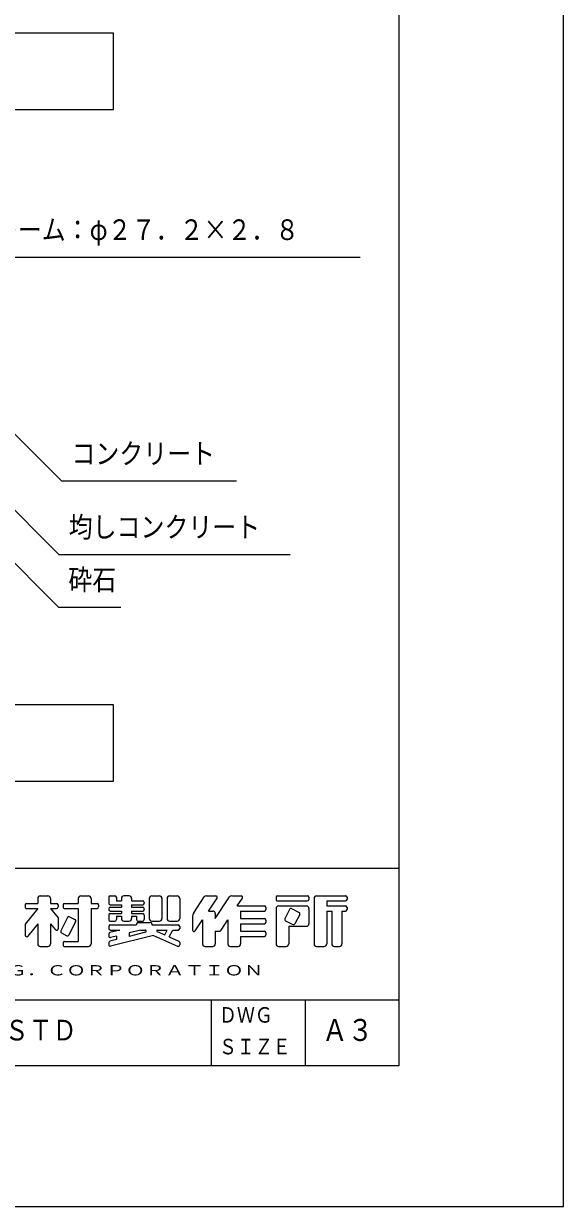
# Model space of a CAD drawing. Units: millimetres on the paper, scale 1:70. Extents: x 0 to 420, y -297 to 594.
# Drawn here: x 362.5 to 420, y -297 to -171.1 of the extents above; entities that cross this region are included whole.
import ezdxf
from ezdxf.enums import TextEntityAlignment as Align

# ---------------------------------------------------------------- set-up
doc = ezdxf.new("R2010")
doc.units = ezdxf.units.MM
doc.layers.add('DEFPOINTS_3', color=7, linetype='Continuous', lineweight=9)
doc.layers.add('LY_1', color=7, linetype='Continuous', lineweight=9)
doc.styles.add('ＭＳ ゴシック', font='')
doc.styles.get('ＭＳ ゴシック').set_extended_font_data('MS Gothic')

msp = doc.modelspace()

# ---------------------------------------------------------------- linework, layer by layer
at = {"layer": 'DEFPOINTS_3'}
for p, q in [((420, -297), (420, 0)), ((0, -297), (420, -297))]:
    msp.add_line(p, q, dxfattribs=at)
at = {"layer": 'LY_1'}
for p, q in [((402.5, -282), (402.5, -15)), ((17.5, -261), (402.5, -261)), ((160, -275), (402.5, -275)), ((382.5, -275), (382.5, -282)), ((17.5, -282), (402.5, -282))]:
    msp.add_line(p, q, dxfattribs=at)
at = {"layer": 'LY_1', "lineweight": 18}
for p, q in [((372.093, -172.081), (305.293, -172.081)), ((372.093, -180.214), (372.093, -172.081)), ((305.293, -180.214), (372.093, -180.214)), ((355.719, -195.926), (398.367, -195.926)), ((366.543, -219.765), (358.873, -212.095)), ((366.251, -227.584), (358.581, -219.914)), ((366.543, -219.765), (385.179, -219.765)), ((366.219, -233.191), (358.549, -225.521)), ((366.251, -227.584), (390.888, -227.584)), ((366.219, -233.191), (372.856, -233.191)), ((372.093, -243.606), (305.293, -243.606)), ((372.093, -251.739), (372.093, -243.606)), ((305.293, -251.739), (372.093, -251.739)), ((364.014, -264.207), (364.014, -264.747)), ((364.284, -263.937), (365.094, -263.937)), ((365.364, -264.207), (365.364, -264.747)), ((368.334, -264.207), (368.334, -264.747)), ((368.604, -263.937), (369.414, -263.937)), ((369.684, -264.207), (369.684, -264.747)), ((371.574, -264.099), (371.574, -264.72)), ((371.736, -263.937), (372.222, -263.937)), ((372.384, -264.099), (372.384, -264.477)), ((372.924, -264.207), (372.924, -264.477)), ((373.734, -263.937), (373.194, -263.937)), ((374.004, -264.207), (374.004, -264.477)), ((375.894, -264.207), (375.894, -266.367)), ((376.164, -263.937), (376.974, -263.937)), ((377.244, -264.207), (377.244, -266.367)), ((377.784, -264.207), (377.784, -266.367)), ((378.054, -263.937), (378.864, -263.937)), ((379.134, -264.207), (379.134, -266.367)), ((380.62, -265.758), (381.754, -264.057)), ((381.979, -263.937), (382.971, -263.937)), ((382.194, -265.557), (383.106, -264.189)), ((382.914, -266.367), (384.454, -264.057)), ((384.679, -263.937), (385.671, -263.937)), ((385.254, -265.017), (385.806, -264.189)), ((389.394, -264.099), (389.394, -264.315)), ((389.556, -263.937), (392.742, -263.937)), ((392.904, -264.099), (392.904, -264.315)), ((393.444, -264.207), (393.444, -269.067)), ((393.714, -263.937), (396.792, -263.937)), ((396.954, -264.099), (396.954, -264.315)), ((362.664, -264.909), (362.664, -265.125)), ((364.014, -265.287), (362.664, -266.974)), ((362.826, -264.747), (364.014, -264.747)), ((362.826, -265.287), (364.014, -265.287)), ((365.364, -264.747), (366.012, -264.747)), ((365.364, -265.287), (366.012, -265.287)), ((365.364, -265.287), (366.174, -266.299)), ((366.174, -264.909), (366.174, -265.125)), ((366.714, -264.909), (366.714, -265.125)), ((366.876, -264.747), (368.334, -264.747)), ((366.876, -265.287), (368.334, -265.287)), ((368.334, -265.287), (368.334, -268.797)), ((369.684, -264.747), (370.332, -264.747)), ((369.684, -265.287), (370.332, -265.287)), ((369.684, -265.287), (369.684, -269.067)), ((370.494, -264.909), (370.494, -265.125)), ((371.574, -265.314), (371.574, -265.395)), ((371.736, -264.882), (372.924, -264.882)), ((371.736, -265.152), (372.924, -265.152)), ((371.736, -265.557), (372.924, -265.557)), ((372.384, -264.477), (372.924, -264.477)), ((372.924, -264.882), (372.924, -265.152)), ((372.924, -265.557), (372.924, -265.827)), ((374.004, -264.477), (375.192, -264.477)), ((374.004, -264.882), (374.004, -265.152)), ((374.004, -264.882), (375.192, -264.882)), ((374.004, -265.152), (375.192, -265.152)), ((374.004, -265.557), (374.004, -265.827)), ((374.004, -265.557), (375.192, -265.557)), ((375.354, -264.639), (375.354, -264.72)), ((375.354, -265.314), (375.354, -265.395)), ((382.194, -265.557), (382.644, -265.557)), ((385.254, -265.017), (388.152, -265.017)), ((385.614, -265.557), (385.614, -266.367)), ((385.614, -265.557), (388.152, -265.557)), ((388.314, -265.179), (388.314, -265.395)), ((389.394, -265.287), (389.394, -269.067)), ((389.556, -264.477), (392.742, -264.477)), ((389.664, -265.017), (392.634, -265.017)), ((390.834, -265.378), (390.33, -266.384)), ((391.051, -265.305), (391.841, -265.7)), ((392.904, -265.287), (392.904, -266.907)), ((394.794, -264.477), (396.792, -264.477)), ((394.794, -264.477), (394.794, -265.017)), ((394.794, -265.017), (396.792, -265.017)), ((394.794, -265.557), (394.794, -269.067)), ((394.794, -265.557), (395.334, -265.557)), ((395.334, -265.557), (395.334, -269.067)), ((396.414, -265.557), (396.414, -269.067)), ((396.414, -265.557), (396.792, -265.557)), ((396.954, -265.179), (396.954, -265.395)), ((364.014, -266.907), (362.953, -268.234)), ((364.014, -266.907), (364.014, -269.067)), ((365.364, -266.907), (365.364, -269.067)), ((365.364, -266.907), (365.886, -267.559)), ((366.174, -266.299), (366.174, -267.457)), ((367.182, -266.242), (366.462, -267.68)), ((368.046, -266.674), (367.326, -268.112)), ((367.399, -266.169), (367.973, -266.456)), ((371.574, -265.989), (371.574, -266.475)), ((371.736, -265.827), (372.924, -265.827)), ((371.736, -266.637), (372.222, -266.637)), ((372.384, -266.097), (372.384, -266.475)), ((372.384, -266.097), (372.924, -266.097)), ((372.924, -266.097), (372.924, -266.367)), ((373.194, -266.637), (373.734, -266.637)), ((374.004, -265.827), (375.192, -265.827)), ((374.004, -266.097), (374.544, -266.097)), ((374.004, -266.097), (374.004, -266.367)), ((374.544, -266.097), (374.544, -266.475)), ((374.544, -266.934), (374.544, -267.042)), ((374.706, -266.637), (375.192, -266.637)), ((374.706, -266.772), (376.002, -266.772)), ((375.354, -265.989), (375.354, -266.475)), ((376.164, -266.637), (376.974, -266.637)), ((376.164, -266.934), (376.164, -267.042)), ((378.054, -266.637), (378.864, -266.637)), ((380.484, -266.207), (380.484, -267.587)), ((380.781, -267.677), (381.564, -266.502)), ((381.564, -266.502), (381.564, -269.067)), ((382.914, -265.827), (382.914, -266.367)), ((383.534, -267.596), (384.264, -266.502)), ((384.264, -266.502), (384.264, -269.067)), ((385.614, -266.367), (388.152, -266.367)), ((385.614, -266.907), (388.152, -266.907)), ((385.614, -266.907), (385.614, -267.717)), ((388.314, -266.529), (388.314, -266.745)), ((390.403, -266.601), (391.193, -266.996)), ((391.914, -265.918), (391.41, -266.924)), ((362.664, -266.974), (362.664, -268.132)), ((366.535, -267.897), (367.109, -268.184)), ((371.574, -267.204), (371.574, -267.42)), ((371.574, -268.005), (371.574, -268.227)), ((372.76, -267.582), (371.697, -267.848)), ((371.736, -267.042), (374.544, -267.042)), ((371.736, -267.582), (372.76, -267.582)), ((376.35, -268.159), (371.775, -269.303)), ((374.987, -267.582), (373.734, -267.895)), ((375.477, -267.821), (373.734, -268.257)), ((373.734, -267.895), (373.734, -268.257)), ((374.987, -267.582), (375.447, -267.582)), ((376.164, -267.042), (378.972, -267.042)), ((376.35, -268.159), (378.906, -269.295)), ((376.729, -267.737), (377.532, -268.094)), ((376.762, -267.582), (377.788, -267.582)), ((377.532, -268.094), (377.788, -267.582)), ((378.026, -268.313), (378.392, -267.582)), ((378.392, -267.582), (378.972, -267.582)), ((379.134, -267.204), (379.134, -267.42)), ((382.914, -267.717), (382.914, -269.067)), ((382.914, -267.717), (383.31, -267.717)), ((385.614, -267.717), (388.152, -267.717)), ((388.314, -267.879), (388.314, -268.095)), ((390.744, -267.177), (392.634, -267.177)), ((390.744, -267.177), (390.744, -269.067)), ((364.284, -269.337), (365.094, -269.337)), ((366.714, -268.959), (366.714, -269.175)), ((366.876, -268.797), (368.334, -268.797)), ((366.876, -269.337), (369.414, -269.337)), ((371.574, -268.923), (371.574, -269.146)), ((372.384, -268.594), (371.697, -268.766)), ((372.384, -268.232), (371.775, -268.385)), ((372.384, -268.232), (372.384, -268.594)), ((378.026, -268.313), (379.038, -268.763)), ((379.134, -268.911), (379.134, -269.147)), ((381.834, -269.337), (382.644, -269.337)), ((384.534, -269.337), (385.344, -269.337)), ((385.614, -268.257), (388.152, -268.257)), ((385.614, -268.257), (385.614, -269.067)), ((389.664, -269.337), (390.474, -269.337)), ((393.714, -269.337), (394.524, -269.337)), ((395.604, -269.337), (396.144, -269.337)), ((392.5, -275), (392.5, -282))]:
    msp.add_line(p, q, dxfattribs=at)
for centre, radius, start, end in [((364.284, -264.207), 0.27, 89.99998, 179.99996), ((365.094, -264.207), 0.27, 0, 89.99998), ((368.604, -264.207), 0.27, 89.99998, 179.99996), ((369.414, -264.207), 0.27, 0, 89.99998), ((371.736, -264.099), 0.162, 89.99998, 179.99996), ((372.222, -264.099), 0.162, 0, 89.99998), ((373.194, -264.207), 0.27, 89.99998, 179.99996), ((373.734, -264.207), 0.27, 0, 89.99998), ((376.164, -264.207), 0.27, 89.99998, 179.99996), ((376.974, -264.207), 0.27, 0, 89.99998), ((378.054, -264.207), 0.27, 89.99998, 179.99996), ((378.864, -264.207), 0.27, 0, 89.99998), ((381.979, -264.207), 0.27, 89.99998, 146.30984), ((382.971, -264.099), 0.162, 326.31015, 89.99998), ((384.679, -264.207), 0.27, 89.99998, 146.3098), ((385.671, -264.099), 0.162, 326.31003, 89.99998), ((389.556, -264.099), 0.162, 89.99998, 179.99996), ((389.556, -264.315), 0.162, 179.99998, 270.00002), ((392.742, -264.099), 0.162, 0, 89.99998), ((392.742, -264.315), 0.162, 270.00002, 0), ((393.714, -264.207), 0.27, 89.99998, 179.99996), ((396.792, -264.099), 0.162, 0, 89.99998), ((396.792, -264.315), 0.162, 270.00002, 0), ((362.826, -264.909), 0.162, 89.99998, 179.99996), ((362.826, -265.125), 0.162, 179.99998, 270.00002), ((366.012, -264.909), 0.162, 0, 89.99998), ((366.012, -265.125), 0.162, 270.00002, 0), ((366.876, -264.909), 0.162, 89.99998, 179.99996), ((366.876, -265.125), 0.162, 179.99998, 270.00002), ((370.332, -264.909), 0.162, 0, 89.99998), ((370.332, -265.125), 0.162, 270.00002, 0), ((371.736, -264.72), 0.162, 179.99998, 270.00002), ((371.736, -265.314), 0.162, 89.99998, 179.99996), ((371.736, -265.395), 0.162, 179.99998, 270.00002), ((375.192, -264.639), 0.162, 0, 89.99998), ((375.192, -264.72), 0.162, 270.00002, 0), ((375.192, -265.314), 0.162, 0, 89.99998), ((375.192, -265.395), 0.162, 270.00002, 0), ((382.644, -265.827), 0.27, 0, 89.99998), ((388.152, -265.179), 0.162, 0, 89.99998), ((388.152, -265.395), 0.162, 270.00002, 0), ((389.664, -265.287), 0.27, 89.99998, 179.99996), ((390.978, -265.45), 0.162, 63.43447, 153.43474), ((392.634, -265.287), 0.27, 0, 89.99998), ((396.792, -265.179), 0.162, 0, 89.99998), ((396.792, -265.395), 0.162, 270.00002, 0), ((367.326, -266.314), 0.162, 63.43487, 153.43498), ((367.901, -266.601), 0.162, 333.43492, 63.43493), ((371.736, -265.989), 0.162, 89.99998, 179.99996), ((371.736, -266.475), 0.162, 179.99998, 270.00002), ((372.222, -266.475), 0.162, 270.00002, 0), ((373.194, -266.367), 0.27, 179.99998, 270.00002), ((373.734, -266.367), 0.27, 270.00002, 0), ((374.706, -266.475), 0.162, 179.99998, 270.00002), ((374.706, -266.934), 0.162, 89.99998, 179.99996), ((375.192, -265.989), 0.162, 0, 89.99998), ((375.192, -266.475), 0.162, 270.00002, 0), ((376.164, -266.367), 0.27, 179.99998, 270.00002), ((376.002, -266.934), 0.162, 0, 89.99998), ((376.974, -266.367), 0.27, 270.00002, 0), ((378.054, -266.367), 0.27, 179.99998, 270.00002), ((378.864, -266.367), 0.27, 270.00002, 0), ((381.294, -266.207), 0.81, 146.30999, 179.99996), ((388.152, -266.529), 0.162, 0, 89.99998), ((388.152, -266.745), 0.162, 270.00002, 0), ((390.475, -266.456), 0.162, 153.43517, 243.43529), ((391.266, -266.851), 0.162, 243.43534, 333.43491), ((391.769, -265.845), 0.162, 333.43484, 63.43447), ((392.634, -266.907), 0.27, 270.00002, 0), ((362.826, -268.132), 0.162, 179.99998, 321.34037), ((366.012, -267.457), 0.162, 218.65962, 0), ((366.607, -267.752), 0.162, 153.43487, 243.4348), ((367.182, -268.039), 0.162, 243.43487, 333.43498), ((371.736, -267.204), 0.162, 89.99998, 179.99996), ((371.736, -267.42), 0.162, 179.99998, 270.00002), ((371.736, -268.005), 0.162, 104.03614, 179.99996), ((375.447, -267.703), 0.121, 284.0365, 89.99998), ((376.762, -267.663), 0.081, 89.99998, 246.03817), ((378.972, -267.204), 0.162, 0, 89.99998), ((378.972, -267.42), 0.162, 270.00002, 0), ((380.646, -267.587), 0.162, 179.99998, 326.30997), ((383.31, -267.447), 0.27, 270.00002, 326.31002), ((388.152, -267.879), 0.162, 0, 89.99998), ((388.152, -268.095), 0.162, 270.00002, 0), ((364.284, -269.067), 0.27, 179.99998, 270.00002), ((365.094, -269.067), 0.27, 270.00002, 0), ((366.876, -268.959), 0.162, 89.99998, 179.99996), ((366.876, -269.175), 0.162, 179.99998, 270.00002), ((369.414, -269.067), 0.27, 270.00002, 0), ((371.736, -268.227), 0.162, 179.99998, 284.03612), ((371.736, -268.923), 0.162, 104.03614, 179.99996), ((371.736, -269.146), 0.162, 179.99998, 284.03612), ((378.972, -269.147), 0.162, 246.03699, 0), ((378.972, -268.911), 0.162, 0, 66.03701), ((381.834, -269.067), 0.27, 179.99998, 270.00002), ((382.644, -269.067), 0.27, 270.00002, 0), ((384.534, -269.067), 0.27, 179.99998, 270.00002), ((385.344, -269.067), 0.27, 270.00002, 0), ((389.664, -269.067), 0.27, 179.99998, 270.00002), ((390.474, -269.067), 0.27, 270.00002, 0), ((393.714, -269.067), 0.27, 179.99998, 270.00002), ((394.524, -269.067), 0.27, 270.00002, 0), ((395.604, -269.067), 0.27, 179.99998, 270.00002), ((396.144, -269.067), 0.27, 270.00002, 0)]:
    msp.add_arc(centre, radius, start, end, dxfattribs=at)

# ---------------------------------------------------------------- texts
at = {"layer": 'LY_1', "style": 'ＭＳ ゴシック'}
for s, height, width, p in [('フレーム：φ２７．２×２．８', 2.199, 0.85, (356.785, -194.776)), ('コンクリート', 2.199, 0.85, (367.596, -218.615)), ('均しコンクリート', 2.199, 0.85, (367.305, -226.434)), ('砕石', 2.199, 0.85, (367.272, -232.041)), ('ＮＡＫＡＭＵＲＡ\u3000ＭＦＧ．ＣＯＲＰＯＲＡＴＩＯＮ', 1.1, 1.4, (337.645, -272.75)), ('ＤＷＧ', 1.65, 0.85, (383.312, -277.938)), ('Ａ３', 2.346, 0.85, (394.3, -280.1)), ('ＳＴＤ', 2.199, 0.85, (360.5, -280)), ('ＳＩＺＥ', 1.65, 0.85, (383.312, -281.312))]:
    msp.add_text(s, height=height, dxfattribs=dict(at, width=width)).set_placement(p, align=Align.BOTTOM_LEFT)

doc.saveas('drawing.dxf')
